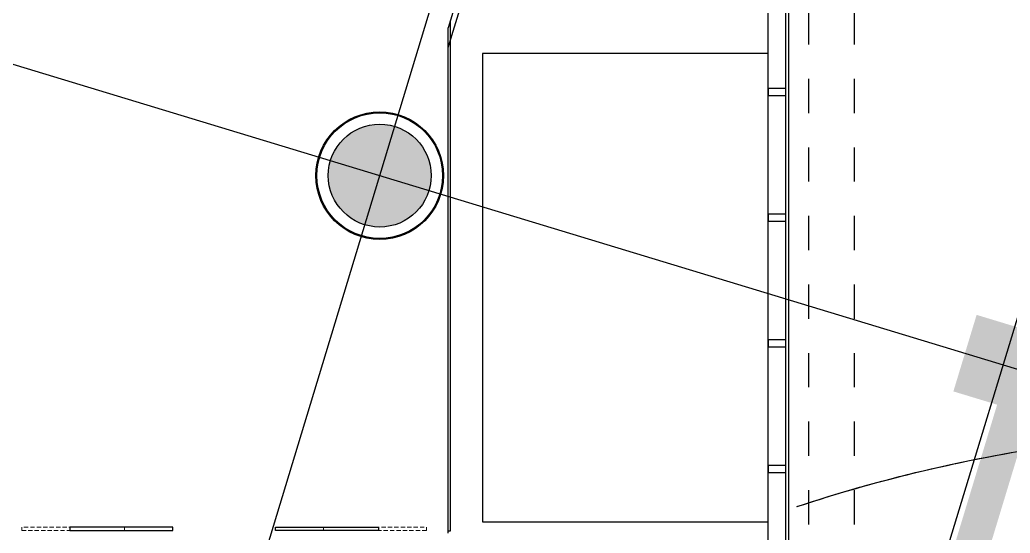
# Model space of a CAD drawing. Header units: metres. Extents: x 630750 to 860239, y 578133 to 726633.
# Drawn here: x 728801 to 737464, y 617801 to 622294 of the extents above; entities that cross this region are included whole.
import ezdxf

# ---------------------------------------------------------------- set-up
doc = ezdxf.new("R2010")
doc.units = ezdxf.units.M
doc.header["$LTSCALE"] = 300
for name, pattern in [('3$0$업무시설_xr-base$0$CONTINOUS', [0]), ('HIDDEN', [2, 1, -1]), ('HIDDEN2', [0.1875, 0.125, -0.0625]), ('업무시설_xr-base$0$CONTINOUS', [0])]:
    doc.linetypes.add(name, pattern=pattern)
for name, color, linetype in [('3$0$A-CON', 2, 'Continuous'), ('3$0$A-WALL-CONC', 2, 'Continuous'), ('3$0$KUK-F-STAIR', 4, 'Continuous'), ('A-CEN-1', 1, 'Continuous'), ('A-CON', 2, 'Continuous'), ('A-HAT-1', 9, 'Continuous'), ('A-WIN-GLASS', 4, 'Continuous'), ('KUK-F-STAIR', 4, 'Continuous'), ('KUK-WALL-FIN 1', 30, 'Continuous'), ('KUK-WALL-FIN_1', 30, 'Continuous'), ('land_kmd', 161, 'Continuous')]:
    doc.layers.add(name, color=color, linetype=linetype)
doc.layers.add('A-WALL-ABOV', color=133, linetype='HIDDEN2', lineweight=5)

# ---------------------------------------------------------------- blocks, each defined once
blk = doc.blocks.new('A$C78790056')
at = {"layer": 'A-WIN-GLASS'}
blk.add_lwpolyline([(115.4844652461761, 191.3728172595147), (58.06956524829729, 208.7949083565036), (12.77212839730305, 59.51616836020685), (70.1870283962005, 42.09407726310155)], close=True, dxfattribs=at)
blk = doc.blocks.new('3$0$con2')
at = {"layer": '3$0$A-WALL-CONC', "linetype": '3$0$업무시설_xr-base$0$CONTINOUS'}
h = blk.add_hatch(color=251, dxfattribs=at)
h.dxf.hatch_style = 1
edge = h.paths.add_edge_path(flags=17)
edge.add_arc((-134345.8576933428, -276172.1559447603), 450, 0, 360)
h.paths.add_polyline_path([(-156156.5831764939, -311179.8801300706), (-156334.967498856, -311089.4421207191), (-156922.8145596481, -312248.9402160676), (-156744.4302372805, -312339.3782254228)], flags=16)
h.paths.add_polyline_path([(-157332.2772980689, -313498.8763207732), (-157510.6616204328, -313408.4383114207), (-158053.2896765567, -314478.7442455854), (-157874.9053541816, -314569.1822549434)], flags=16)
h.paths.add_polyline_path([(-94657.59437126508, -334034.6891811512), (-94715.66800825325, -334226.072181146), (-93739.6147082786, -334522.2477297833), (-93681.54107129043, -334330.8647297885)], flags=17)
h.paths.add_polyline_path([(-111499.3047738786, -328924.210122052), (-111557.3784108649, -329115.5931220468), (-110581.3251108921, -329411.768670685), (-110523.2514739039, -329220.3856706893)], flags=17)
h.paths.add_polyline_path([(-109394.0917739331, -329563.0201289126), (-109452.1654109213, -329754.4031289074), (-108476.1121109485, -330050.5786775447), (-108418.0384739603, -329859.1956775499)], flags=17)
h.paths.add_polyline_path([(-107288.8787739801, -330201.8301357388), (-107346.9524109664, -330393.2131357336), (-106370.8991109936, -330689.3886843709), (-106312.8254740055, -330498.0056843761)], flags=17)
h.paths.add_polyline_path([(-105183.6657740383, -330840.6401426116), (-105241.7394110265, -331032.0231426064), (-104265.6861110519, -331328.1986912437), (-104207.6124740637, -331136.8156912489)], flags=17)
h.paths.add_polyline_path([(-103078.4527741003, -331479.4501494936), (-103136.5264110885, -331670.8331494894), (-102160.4731111138, -331967.0086981267), (-102102.3994741256, -331775.6256981309)], flags=16)
h.paths.add_polyline_path([(-100973.2397741566, -332118.2601563543), (-101031.3134111448, -332309.6431563491), (-100055.2601111702, -332605.8187049864), (-99997.18647418199, -332414.4357049916)], flags=16)
h.paths.add_polyline_path([(-98868.02677420927, -332757.0701632065), (-98926.10041119745, -332948.4531632013), (-97950.0471112228, -333244.6287118386), (-97891.97347423648, -333053.2457118438)], flags=16)
h.paths.add_polyline_path([(-96762.81377425631, -333395.8801700411), (-96820.88741124449, -333587.2631700359), (-95844.83411126984, -333883.4387186732), (-95786.76047428352, -333692.0557186775)], flags=16)
edge = h.paths.add_edge_path(flags=17)
edge.add_arc((-134345.8563567924, -286072.1815134216), 450, 0, 360)
h.paths.add_polyline_path([(-143845.8592335361, -275922.156550906), (-143845.8592335361, -275872.156550906), (-144545.8533352896, -275872.156550906), (-144545.8533352896, -286422.156550906), (-141345.8537281466, -286422.156550906), (-141345.8537281466, -286222.1570651344), (-143845.8533352896, -286222.156550906), (-143845.8533352896, -285772.1609466186), (-144345.8533352896, -285772.1609466186), (-144345.8533352896, -276572.156550906), (-143845.8533352896, -276572.156550906), (-143845.8533352896, -276122.156550906), (-141745.8533352896, -276122.156550906), (-141345.85372924, -276122.1569182335), (-141345.85372924, -275922.1570140215)], flags=17)
h.paths.add_polyline_path([(-104645.8567190229, -260722.1560115957), (-107545.8564684561, -260722.1547972992), (-107545.8564692999, -260922.1547972992), (-104645.8567190229, -260922.1560115957)], flags=16)
h.paths.add_polyline_path([(-105845.8567807044, -322372.1547971837), (-105845.8567807044, -325422.1547971837), (-105555.8567807044, -325422.1547971837), (-105555.8567807044, -325222.1547971837), (-105645.8567807044, -325222.1547971837), (-105645.8567807044, -322572.1547971837), (-99445.85678070439, -322572.1547971837), (-99445.85678070439, -325222.1547971837), (-104555.8567807044, -325222.1547971837), (-104555.8567807044, -325422.1547971837), (-99245.85678070439, -325422.1547971837), (-99245.85678070439, -322372.1547971837)], flags=17)
edge = h.paths.add_edge_path(flags=17)
edge.add_arc((-99495.85636712825, -295972.15608779), 450, 0, 360)
edge = h.paths.add_edge_path(flags=17)
edge.add_arc((-114495.8576933428, -312472.15608779), 450, 0, 360)
edge = h.paths.add_edge_path(flags=17)
edge.add_arc((-114495.8576933428, -319072.15608779), 450, 0, 360)
edge = h.paths.add_edge_path(flags=16)
edge.add_arc((-114545.8576933428, -327472.15608779), 400, 0, 360)
h.paths.add_polyline_path([(-99895.85636712825, -302172.1546005368), (-99095.85636712825, -302172.1546005368), (-99095.85636712825, -302972.1546005368), (-99895.85636712825, -302972.1546005368)], flags=17)
h.paths.add_polyline_path([(-92295.85769334277, -302072.15608779), (-91595.85769334277, -302072.15608779), (-91595.85769334277, -303072.15608779), (-92295.85769334277, -303072.15608779)], flags=17)
h.paths.add_polyline_path([(-92295.85769334277, -311972.15608779), (-91595.85769334277, -311972.15608779), (-91595.85769334277, -312972.15608779), (-92295.85769334277, -312972.15608779)], flags=17)
edge = h.paths.add_edge_path()
edge.add_arc((-127717.7200647521, -334910.6238654194), 400, 0, 360)
h.paths.add_polyline_path([(-166745.8579804118, -285572.1560812503), (-165945.8579804118, -285572.1560812503), (-165945.8579804118, -286372.1560812503), (-166745.8579804118, -286372.1560812503)], flags=16)
h.paths.add_polyline_path([(-151620.1005258582, -327239.6287948716), (-152385.6325258373, -327007.3342469143), (-152617.9270737938, -327772.8662468906), (-151852.3950738165, -328005.1607948489)], flags=16)
h.paths.add_polyline_path([(-164251.3785254828, -323406.7687535699), (-165016.9105254601, -323174.4742056126), (-165249.2050734184, -323940.0062055899), (-164483.6730734411, -324172.3007535472)], flags=17)
h.paths.add_polyline_path([(-165728.1357749405, -305715.7474075904), (-166493.6677749178, -305483.452859633), (-166725.9623228743, -306248.9848596103), (-165960.430322897, -306481.2794075677)], flags=16)
h.paths.add_polyline_path([(-170567.0175252951, -321490.33873292), (-171332.5495252724, -321258.0441849617), (-171564.8440732307, -322023.576184939), (-170799.3120732534, -322255.8707328964)], flags=17)
h.paths.add_polyline_path([(-166745.8563654407, -295572.1542682223), (-165945.8563654407, -295572.1542682223), (-165945.8563654407, -296372.1542682223), (-166745.8563654407, -296372.1542682223)], flags=16)
edge = h.paths.add_edge_path(flags=16)
edge.add_arc((-137840.0001433849, -314543.9354146126), 450, 0, 360)
edge = h.paths.add_edge_path(flags=16)
edge.add_arc((-128366.5416436682, -317418.580445588), 450, 0, 360)
h.paths.add_polyline_path([(-146814.5461162537, -311402.673310296), (-147580.078116231, -311170.3787623377), (-147812.3726641893, -311935.910762315), (-147046.840664212, -312168.2053102724)], flags=16)
h.paths.add_polyline_path([(-182399.0989564455, -318004.4905875133), (-183068.9394564259, -317801.232858051), (-183272.1971858873, -318471.0733580304), (-182602.3566859088, -318674.3310874937)], flags=16)
h.paths.add_polyline_path([(-183245.8579804118, -305522.1562243555), (-182545.8579804118, -305522.1562243555), (-182545.8579804118, -306222.1562243555), (-183245.8579804118, -306222.1562243555)], flags=16)
h.paths.add_polyline_path([(-183245.8579804118, -295622.1562243555), (-182545.8579804118, -295622.1562243555), (-182545.8579804118, -296322.1562243555), (-183245.8579804118, -296322.1562243555)], flags=17)
h.paths.add_polyline_path([(-183245.8579804118, -285722.1562243555), (-182545.8579804118, -285722.1562243555), (-182545.8579804118, -286422.1562243555), (-183245.8579804118, -286422.1562243555)], flags=17)
h.paths.add_polyline_path([(-183245.8579804118, -280472.1542567856), (-182545.8579804118, -280472.1542567856), (-182545.8579804118, -281172.1542567856), (-183245.8579804118, -281172.1542567856)], flags=17)
h.paths.add_polyline_path([(-167847.8235250528, -312701.2269073821), (-168613.3555250301, -312468.9323594248), (-168845.6500729884, -313234.4643594021), (-168080.1180730111, -313466.7589073594)], flags=17)
h.paths.add_polyline_path([(-173995.8579804118, -310859.8697950983), (-173195.8579804118, -310859.8697950983), (-173195.8579804118, -311659.8697950983), (-173995.8579804118, -311659.8697950983)], flags=16)
h.paths.add_polyline_path([(-173995.8579804118, -305472.1562243555), (-173195.8579804118, -305472.1562243555), (-173195.8579804118, -306272.1562243555), (-173995.8579804118, -306272.1562243555)], flags=16)
edge = h.paths.add_edge_path(flags=17)
edge.add_arc((-130500.7470595132, -324451.905920992), 450, 0, 360)
edge = h.paths.add_edge_path(flags=17)
edge.add_arc((-139974.2067627966, -321577.2621805075), 450, 0, 360)
h.paths.add_polyline_path([(-148948.7522756144, -318435.9985600862), (-149714.2842755917, -318203.7040121289), (-149946.57882355, -318969.2360121062), (-149181.0468235727, -319201.5305600635)], flags=16)
h.paths.add_polyline_path([(-173995.8579804118, -295572.1562243555), (-173195.8579804118, -295572.1562243555), (-173195.8579804118, -296372.1562243555), (-173995.8579804118, -296372.1562243555)], flags=16)
h.paths.add_polyline_path([(-173995.8579804118, -285672.1562243555), (-173195.8579804118, -285672.1562243555), (-173195.8579804118, -286472.1562243555), (-173995.8579804118, -286472.1562243555)], flags=16)
h.paths.add_polyline_path([(-164445.8533352896, -276572.1562243555), (-163645.8533352896, -276572.1562243555), (-163645.8533352896, -275772.1562243555), (-164445.8533352896, -275772.1562243555)], flags=16)
h.paths.add_polyline_path([(-173945.8579804118, -276472.1560813257), (-173345.8579804118, -276472.1560813257), (-173345.8579804118, -275872.1560813257), (-173945.8579804118, -275872.1560813257)], flags=17)
h.paths.add_polyline_path([(-144645.8530106566, -302172.1552083608), (-143845.8530106566, -302172.1552083608), (-143845.8530106566, -302972.1552083608), (-144645.8530106566, -302972.1552083608)], flags=17)
h.paths.add_polyline_path([(-144645.8530106566, -295572.1552083608), (-143845.8530106566, -295572.1552083608), (-143845.8530106566, -296372.1552083608), (-144645.8530106566, -296372.1552083608)], flags=16)
h.paths.add_polyline_path([(-99845.85636712825, -327072.1547499498), (-99045.85636712825, -327072.1547499498), (-99045.85636712825, -327872.1547499498), (-99845.85636712825, -327872.1547499498)], flags=16)
h.paths.add_polyline_path([(-154445.8530106566, -302272.1552083608), (-153845.8530106566, -302272.1552083608), (-153845.8530106566, -302872.1552083608), (-154445.8530106566, -302872.1552083608)], flags=17)
edge = h.paths.add_edge_path(flags=17)
edge.add_arc((-124445.8564897778, -286072.15608779), 350, 0, 360)
edge = h.paths.add_edge_path(flags=17)
edge.add_arc((-124445.8564897778, -295972.1547972992), 350, 0, 360)
edge = h.paths.add_edge_path(flags=17)
edge.add_arc((-134345.8550171427, -302572.1546182683), 350, 0, 360)
edge = h.paths.add_edge_path(flags=17)
edge.add_arc((-134345.8550171427, -295972.1546182692), 350, 0, 360)
h.paths.add_polyline_path([(-92345.85798041178, -253222.1524974763), (-91645.85798041178, -253222.1524974763), (-91645.85798041178, -253922.1524974763), (-92345.85798041178, -253922.1524974763)], flags=17)
h.paths.add_polyline_path([(-173995.8579804118, -253222.1524974763), (-173295.8579804118, -253222.1524974763), (-173295.8579804118, -253922.1524974763), (-173995.8579804118, -253922.1524974763)], flags=17)
h.paths.add_polyline_path([(-92345.85821095695, -333872.1562235154), (-91645.85821095695, -333872.1562235154), (-91645.85821095695, -334572.1562235154), (-92345.85821095695, -334572.1562235154)], flags=17)
h.paths.add_polyline_path([(-92395.85769334277, -327072.15608779), (-91645.85769334277, -327072.15608779), (-91645.85769334277, -327872.15608779), (-92395.85769334277, -327872.15608779)], flags=16)
h.paths.add_polyline_path([(-92295.85769334277, -318572.15608779), (-91595.85769334277, -318572.15608779), (-91595.85769334277, -319572.15608779), (-92295.85769334277, -319572.15608779)], flags=17)
edge = h.paths.add_edge_path(flags=17)
edge.add_arc((-107945.8576933428, -329272.15608779), 450, 0, 360)
edge = h.paths.add_edge_path(flags=17)
edge.add_arc((-107945.8576933428, -295972.15608779), 500, 0, 360)
h.paths.add_polyline_path([(-108345.8579804118, -318572.1560813257), (-107545.8579804118, -318572.1560813257), (-107545.8579804118, -319572.1560813257), (-108345.8579804118, -319572.1560813257)], flags=17)
h.paths.add_polyline_path([(-108345.8579804118, -311972.1562243555), (-107545.8579804118, -311972.1562243555), (-107545.8579804118, -312972.1562243555), (-108345.8579804118, -312972.1562243555)], flags=17)
h.paths.add_polyline_path([(-108345.8579804118, -302072.1562243555), (-107545.8579804118, -302072.1562243555), (-107545.8579804118, -303072.1562243555), (-108345.8579804118, -303072.1562243555)], flags=17)
h.paths.add_polyline_path([(-124845.8595736942, -253172.15608779), (-124045.8595736942, -253172.15608779), (-124045.8595736942, -253972.15608779), (-124845.8595736942, -253972.15608779)], flags=17)
h.paths.add_polyline_path([(-144645.8579804118, -253172.1560813257), (-143845.8579804118, -253172.1560813257), (-143845.8579804118, -253972.1560813257), (-144645.8579804118, -253972.1560813257)], flags=17)
h.paths.add_polyline_path([(-164445.6069526359, -253172.15608779), (-163645.6069526359, -253172.15608779), (-163645.6069526359, -253972.15608779), (-164445.6069526359, -253972.15608779)], flags=17)
h.paths.add_polyline_path([(-114945.8579804118, -253172.1562243555), (-114145.8579804118, -253172.1562243555), (-114145.8579804118, -253972.1562243555), (-114945.8579804118, -253972.1562243555)], flags=17)
h.paths.add_polyline_path([(-134645.8579804118, -253272.1562243545), (-134045.8579804118, -253272.1562243545), (-134045.8579804118, -253872.1562243545), (-134645.8579804118, -253872.1562243545)], flags=17)
h.paths.add_polyline_path([(-154445.8579804118, -253272.1562243545), (-153845.8579804118, -253272.1562243545), (-153845.8579804118, -253872.1562243545), (-154445.8579804118, -253872.1562243545)], flags=17)
h.paths.add_polyline_path([(-99745.85798041178, -253272.1560813257), (-99145.85798041178, -253272.1560813257), (-99145.85798041178, -253872.1560813257), (-99745.85798041178, -253872.1560813257)], flags=17)
h.paths.add_polyline_path([(-108345.8579804118, -253172.1562243545), (-107545.8579804118, -253172.1562243545), (-107545.8579804118, -253972.1562243545), (-108345.8579804118, -253972.1562243545)], flags=17)
h.paths.add_polyline_path([(-92295.85798041178, -295622.1562243555), (-91595.85798041178, -295622.1562243555), (-91595.85798041178, -296322.1562243555), (-92295.85798041178, -296322.1562243555)], flags=17)
h.paths.add_polyline_path([(-92295.85798041178, -285722.1562243555), (-91595.85798041178, -285722.1562243555), (-91595.85798041178, -286422.1562243555), (-92295.85798041178, -286422.1562243555)], flags=17)
h.paths.add_polyline_path([(-92295.85798041178, -275822.1562243555), (-91595.85798041178, -275822.1562243555), (-91595.85798041178, -276522.1562243555), (-92295.85798041178, -276522.1562243555)], flags=17)
h.paths.add_polyline_path([(-92295.85798041178, -269222.1562243555), (-91595.85798041178, -269222.1562243555), (-91595.85798041178, -269922.1562243555), (-92295.85798041178, -269922.1562243555)], flags=17)
h.paths.add_polyline_path([(-92295.85798041178, -260722.1560813257), (-91595.85798041178, -260722.1560813257), (-91595.85798041178, -261422.1560813257), (-92295.85798041178, -261422.1560813257)], flags=17)
h.paths.add_polyline_path([(-99845.85798041178, -331472.1562243555), (-99045.85798041178, -331472.1562243555), (-99045.85798041178, -332272.1562243555), (-99845.85798041178, -332272.1562243555)], flags=16)
h.paths.add_polyline_path([(-114945.8579804118, -285672.1562243555), (-114145.8579804118, -285672.1562243555), (-114145.8579804118, -286472.1562243555), (-114945.8579804118, -286472.1562243555)], flags=16)
h.paths.add_polyline_path([(-174045.8579804118, -269172.1562243555), (-173245.8579804118, -269172.1562243555), (-173245.8579804118, -269972.1562243555), (-174045.8579804118, -269972.1562243555)], flags=16)
h.paths.add_polyline_path([(-174045.8579804118, -260672.1560813257), (-173245.8579804118, -260672.1560813257), (-173245.8579804118, -261472.1560813257), (-174045.8579804118, -261472.1560813257)], flags=16)
edge = h.paths.add_edge_path(flags=17)
edge.add_arc((-124445.8576933428, -276172.1559447603), 450, 0, 360)
edge = h.paths.add_edge_path(flags=17)
edge.add_arc((-114545.8576933428, -295972.15608779), 450, 0, 360)
edge = h.paths.add_edge_path(flags=17)
edge.add_arc((-114545.8576933428, -302572.15608779), 450, 0, 360)
h.paths.add_polyline_path([(-114945.8579804118, -269172.1562243555), (-114145.8579804118, -269172.1562243555), (-114145.8579804118, -269972.1562243555), (-114945.8579804118, -269972.1562243555)], flags=16)
h.paths.add_polyline_path([(-100595.8579804118, -260722.1562243555), (-99795.85798041178, -260722.1562243555), (-99795.85798041178, -261522.1562243555), (-100595.8579804118, -261522.1562243555)], flags=17)
h.paths.add_polyline_path([(-114945.8579804118, -260672.1560813257), (-114145.8579804118, -260672.1560813257), (-114145.8579804118, -261472.1560813257), (-114945.8579804118, -261472.1560813257)], flags=16)
h.paths.add_polyline_path([(-108345.8563671282, -285672.1547499498), (-107545.8563671282, -285672.1547499498), (-107545.8563671282, -286472.1547499498), (-108345.8563671282, -286472.1547499498)], flags=16)
h.paths.add_polyline_path([(-99895.85636712825, -285672.1547499498), (-99095.85636712825, -285672.1547499498), (-99095.85636712825, -286472.1547499498), (-99895.85636712825, -286472.1547499498)], flags=16)
h.paths.add_polyline_path([(-99895.85636712825, -275772.1547499498), (-99095.85636712825, -275772.1547499498), (-99095.85636712825, -276572.1547499498), (-99895.85636712825, -276572.1547499498)], flags=16)
h.paths.add_polyline_path([(-108345.8563671282, -275772.1547499498), (-107545.8563671282, -275772.1547499498), (-107545.8563671282, -276572.1547499498), (-108345.8563671282, -276572.1547499498)], flags=16)
h.paths.add_polyline_path([(-114945.8563671282, -275772.1547499498), (-114145.8563671282, -275772.1547499498), (-114145.8563671282, -276572.1547499498), (-114945.8563671282, -276572.1547499498)], flags=16)
h.paths.add_polyline_path([(-124845.8563671282, -260672.1547499498), (-124045.8563671282, -260672.1547499498), (-124045.8563671282, -261472.1547499498), (-124845.8563671282, -261472.1547499498)], flags=16)
h.paths.add_polyline_path([(-134745.8563671283, -260672.1547499498), (-133945.8563671283, -260672.1547499498), (-133945.8563671283, -261472.1547499498), (-134745.8563671283, -261472.1547499498)], flags=16)
h.paths.add_polyline_path([(-144645.8563671283, -260672.1547499498), (-143845.8563671283, -260672.1547499498), (-143845.8563671283, -261472.1547499498), (-144645.8563671283, -261472.1547499498)], flags=16)
h.paths.add_polyline_path([(-154545.8563671283, -260672.1547499498), (-153745.8563671283, -260672.1547499498), (-153745.8563671283, -261472.1547499498), (-154545.8563671283, -261472.1547499498)], flags=16)
h.paths.add_polyline_path([(-154545.8563671283, -269172.1547499498), (-153745.8563671283, -269172.1547499498), (-153745.8563671283, -269972.1547499498), (-154545.8563671283, -269972.1547499498)], flags=16)
h.paths.add_polyline_path([(-144645.8563671283, -269172.1547499498), (-143845.8563671283, -269172.1547499498), (-143845.8563671283, -269972.1547499498), (-144645.8563671283, -269972.1547499498)], flags=16)
h.paths.add_polyline_path([(-134745.8563671283, -269172.1547499498), (-133945.8563671283, -269172.1547499498), (-133945.8563671283, -269972.1547499498), (-134745.8563671283, -269972.1547499498)], flags=16)
h.paths.add_polyline_path([(-124845.8563671282, -269172.1547499498), (-124045.8563671282, -269172.1547499498), (-124045.8563671282, -269972.1547499498), (-124845.8563671282, -269972.1547499498)], flags=16)
h.paths.add_polyline_path([(-99895.85636712825, -269172.1547499498), (-99095.85636712825, -269172.1547499498), (-99095.85636712825, -269972.1547499498), (-99895.85636712825, -269972.1547499498)], flags=16)
edge = h.paths.add_edge_path(flags=17)
edge.add_arc((-142631.0758242554, -330333.0349878318), 450, 0, 360)
h.paths.add_polyline_path([(-92245.85648977784, -248122.1547972992), (-91645.85648977784, -248122.1547972992), (-91645.85648977784, -248722.1547972992), (-92245.85648977784, -248722.1547972992)], flags=16)
h.paths.add_polyline_path([(-154545.8530106566, -275772.1552083608), (-153745.8530106566, -275772.1552083608), (-153745.8530106566, -276572.1552083608), (-154545.8530106566, -276572.1552083608)], flags=16)
h.paths.add_polyline_path([(-181495.8564897779, -275872.1547972992), (-180895.8564897779, -275872.1547972992), (-180895.8564897779, -276472.1547972992), (-181495.8564897779, -276472.1547972992)], flags=17)
h.paths.add_polyline_path([(-181495.8564897779, -269272.1547972992), (-180895.8564897779, -269272.1547972992), (-180895.8564897779, -269872.1547972992), (-181495.8564897779, -269872.1547972992)], flags=17)
h.paths.add_polyline_path([(-181495.8564897779, -260772.1547972992), (-180895.8564897779, -260772.1547972992), (-180895.8564897779, -261372.1547972992), (-181495.8564897779, -261372.1547972992)], flags=17)
h.paths.add_polyline_path([(-99745.85648977784, -248122.1547972992), (-99145.85648977784, -248122.1547972992), (-99145.85648977784, -248722.1547972992), (-99745.85648977784, -248722.1547972992)], flags=16)
h.paths.add_polyline_path([(-108245.8564897778, -248122.1547972992), (-107645.8564897778, -248122.1547972992), (-107645.8564897778, -248722.1547972992), (-108245.8564897778, -248722.1547972992)], flags=16)
h.paths.add_polyline_path([(-114845.8564897778, -248122.1547972992), (-114245.8564897778, -248122.1547972992), (-114245.8564897778, -248722.1547972992), (-114845.8564897778, -248722.1547972992)], flags=16)
h.paths.add_polyline_path([(-124745.8564897778, -248122.1547972992), (-124145.8564897778, -248122.1547972992), (-124145.8564897778, -248722.1547972992), (-124745.8564897778, -248722.1547972992)], flags=16)
h.paths.add_polyline_path([(-134645.8564897779, -248122.1547972992), (-134045.8564897779, -248122.1547972992), (-134045.8564897779, -248722.1547972992), (-134645.8564897779, -248722.1547972992)], flags=16)
h.paths.add_polyline_path([(-144545.8564897779, -248122.1547972992), (-143945.8564897779, -248122.1547972992), (-143945.8564897779, -248722.1547972992), (-144545.8564897779, -248722.1547972992)], flags=16)
h.paths.add_polyline_path([(-154445.8564897779, -248122.1547972992), (-153845.8564897779, -248122.1547972992), (-153845.8564897779, -248722.1547972992), (-154445.8564897779, -248722.1547972992)], flags=16)
h.paths.add_polyline_path([(-164345.8564897779, -248122.1547972992), (-163745.8564897779, -248122.1547972992), (-163745.8564897779, -248722.1547972992), (-164345.8564897779, -248722.1547972992)], flags=16)
h.paths.add_polyline_path([(-173945.8564897779, -248122.1547972992), (-173345.8564897779, -248122.1547972992), (-173345.8564897779, -248722.1547972992), (-173945.8564897779, -248722.1547972992)], flags=16)
h.paths.add_polyline_path([(-181495.8564897779, -248122.1547972992), (-180895.8564897779, -248122.1547972992), (-180895.8564897779, -248722.1547972992), (-181495.8564897779, -248722.1547972992)], flags=17)
h.paths.add_polyline_path([(-156129.8194576188, -308837.2831994401), (-156275.2053936239, -309124.0494812405), (-155530.0692156258, -309501.8216516984), (-155767.468990166, -309970.0804979041), (-155589.0791846219, -310060.5076919611), (-155031.8704168297, -308961.4420538213), (-158742.6501794647, -307835.4356849728), (-158800.7238164528, -308026.8186849676), (-158705.0323164559, -308055.8555034617), (-159053.4741383924, -309204.1535034276), (-159149.1656383894, -309175.1166849335), (-159207.2392753794, -309366.4996849274), (-159111.5477753825, -309395.5365034224), (-160940.8673405483, -315424.101003243), (-163476.6920904725, -314654.6253131334), (-161647.3725253067, -308626.0608133128), (-160164.1542753506, -309076.13149998), (-160106.0806383624, -308884.7484999861), (-161589.2988883167, -308434.677813318), (-161240.8570663802, -307286.379813352), (-159757.6388164259, -307736.4505000202), (-159699.5651794358, -307545.0675000263), (-161374.1664293858, -307036.923176369), (-163726.1487274564, -314787.9346761381), (-158751.1624783746, -316297.5543678825), (-158462.7552948858, -315728.6924854185), (-158641.1341340601, -315638.2436607595), (-158853.666059308, -316057.445498492), (-160749.4843405544, -315482.1746402321), (-158513.649316462, -308113.9291404517)], flags=16)
h.paths.add_polyline_path([(-164195.8564932126, -268622.1547972992), (-164395.8564932126, -268622.1547972992), (-164395.8564932126, -260722.1547972992), (-161345.8564932126, -260722.1547972992), (-161345.8564932126, -269922.1547972992), (-164395.8564932126, -269922.1547972992), (-164395.8564932126, -269622.1547972992), (-164195.8564932126, -269622.1547972992), (-164195.8564932126, -269722.1547972992), (-161545.8564932126, -269722.1547972992), (-161545.8564932126, -267322.1547972992), (-163095.8564932126, -267322.1547972992), (-163095.8564932126, -267122.1547972992), (-161545.8564932126, -267122.1547972992), (-161545.8564932126, -260922.1547972992), (-164195.8564932126, -260922.1547972992), (-164195.8564932126, -267122.1547972992), (-164095.8564932126, -267122.1547972992), (-164095.8564932126, -267322.1547972992), (-164195.8564932126, -267322.1547972992)], flags=16)
h.paths.add_polyline_path([(-133745.8550171445, -297419.0153058193), (-133445.8550171445, -297419.0153058193), (-133445.8576933465, -294772.1575573118), (-133745.8576933465, -294772.1575573118)], flags=16)
h.paths.add_polyline_path([(-174045.8564897779, -269972.1547972992), (-174045.8564897779, -269172.1547972992), (-173245.8564897779, -269172.1547972992), (-173245.8564897779, -269972.1547972992)], flags=16)
edge = h.paths.add_edge_path()
edge.add_line((-92095.8619967143, -249472.1541314212), (-92095.8672311048, -249672.1541314222))
edge.add_line((-92095.8619967143, -249472.1541314212), (-92095.8619914784, -249672.1541314222))
edge.add_line((-92095.8619967143, -249472.1540840719), (-92095.85695746196, -249672.1540840784))
edge.add_line((-107745.8564897778, -269122.1544163836), (-107945.8564897778, -269122.1544163836))
edge.add_line((-107945.8564897778, -266622.1563265485), (-107745.8564897778, -266622.1563265485))
edge.add_line((-107945.8564897778, -265972.1563265504), (-107945.8573626208, -266622.1563265485))
edge.add_line((-107945.8564897778, -269122.1544163836), (-107945.8564897778, -269672.1563265504))
edge.add_line((-107745.8564897778, -269472.1563265504), (-107745.8564897778, -269122.1544163836))
edge.add_line((-107745.8573626208, -266622.1563265485), (-107745.8564897778, -265972.1563265504))
edge.add_arc((-131699.447305389, -252472.1540224183), 9200, 49.50486788076574, 89.99999978655659)
edge.add_line((-91895.85648977784, -331197.1560675841), (-91595.85798041178, -331197.1560877919))
edge.add_line((-91595.85771127259, -321272.15608779), (-91895.85648977784, -321272.15608779))
edge.add_line((-102295.8564785889, -264497.1547972992), (-102095.8564785871, -264497.1547972992))
edge.add_line((-102295.8564785889, -263497.1547972992), (-102095.8564785871, -263497.1547972992))
edge.add_line((-102095.8564785871, -264497.1547972992), (-102095.8564785871, -264872.1547972992))
edge.add_line((-102095.8564785889, -262922.1547972992), (-102095.8564785871, -263497.1547972992))
edge.add_line((-102295.8564785889, -264497.1547972992), (-102295.8564785889, -264672.1547972992))
edge.add_line((-102295.8564785889, -263122.1547972992), (-102295.8564785889, -263497.1547972992))
edge.add_line((-102095.8564785871, -264872.1547972992), (-103745.8564937714, -264872.1547972992))
edge.add_line((-102295.8564785889, -264672.1547972992), (-103745.8564935776, -264672.1547972992))
edge.add_line((-112628.4644521776, -328581.5755924158), (-113861.4296740725, -328207.4421807922))
edge.add_line((-112686.5380891657, -328772.9585924105), (-112628.4644521776, -328581.5755924158))
edge.add_line((-113989.8482669446, -328377.479567896), (-112686.5380891657, -328772.9585924105))
edge.add_line((-91895.85648977784, -334572.1562235154), (-91895.85648977784, -334872.7192606054))
edge.add_line((-91895.85648977784, -334872.7192606054), (-92552.38004269292, -334673.5024519715))
edge.add_line((-91595.85771127259, -321272.15608779), (-91595.85648977784, -257872.0194310186))
edge.add_line((-91645.85769334277, -327872.15608779), (-91595.85783843165, -327872.15608779))
edge.add_line((-91595.85783843165, -327872.15608779), (-91595.85781723847, -326772.15608779))
edge.add_line((-92552.38004269292, -334673.5024519715), (-92610.4536796811, -334864.8854519663))
edge.add_line((-92610.4536796811, -334864.8854519663), (-91595.8579790893, -335172.7563830683))
edge.add_line((-91595.8579790893, -335172.7563830683), (-91595.8579024936, -331197.1560877919))
edge.add_line((-113989.8482682056, -328504.2811765609), (-113989.8482682056, -328377.4795670327))
edge.add_line((-114139.8482682056, -328504.2811765609), (-114139.8482682056, -328154.579942414))
edge.add_line((-114212.7464810836, -327693.5972692635), (-113861.4296753335, -328207.4421799298))
edge.add_line((-114363.1416610184, -327827.9853371897), (-114139.8482682056, -328154.579942414))
edge.add_line((-114139.8482682056, -328504.2811765609), (-113989.8482682056, -328504.2811765609))
edge.add_line((-91595.85781723847, -326772.15608779), (-91895.8564897797, -326772.15608779))
edge.add_line((-180895.8537338062, -299322.1548830246), (-182995.8564897779, -299322.1548830246))
edge.add_line((-180895.8537338062, -299022.1548830246), (-180895.8537338062, -299322.1548830246))
edge.add_line((-182995.8564897779, -299022.1548830246), (-180895.8537338062, -299022.1548830246))
edge.add_line((-180895.855683409, -304122.1548830246), (-180895.855683409, -304422.1548830246))
edge.add_line((-180895.8556742485, -287122.1548830246), (-182995.8579804081, -287122.1548830246))
edge.add_line((-180895.8556742485, -287422.1548830246), (-180895.8556742485, -287122.1548830246))
edge.add_line((-182995.8579804118, -287422.1548830246), (-180895.8556742485, -287422.1548830246))
edge.add_line((-180895.855683409, -293072.1548830246), (-182995.857307222, -293072.1548830246))
edge.add_line((-180895.855683409, -292772.1548830246), (-180895.855683409, -293072.1548830246))
edge.add_line((-182995.8579804099, -292772.1548830246), (-180895.855683409, -292772.1548830246))
edge.add_line((-180895.855683409, -304422.1548830246), (-182995.8564897779, -304422.1548830246))
edge.add_line((-182995.8564897779, -304122.1548830246), (-180895.855683409, -304122.1548830246))
edge.add_line((-91595.85798041178, -331197.1560877919), (-91595.85798041178, -335172.7563824042))
edge.add_line((-91595.85798041178, -257872.147879585), (-91595.85798041178, -321272.15608779))
edge.add_line((-92095.8619967143, -249472.1541314212), (-92095.85380572108, -249672.1540840784))
edge.add_line((-89395.60653058467, -249672.1540840784), (-92095.85380572108, -249672.1540840784))
edge.add_line((-89395.61471503256, -249472.1541314222), (-92095.8619967143, -249472.1541314212))
edge.add_line((-125725.1196429211, -245475.6760746775), (-122586.818207145, -248122.1547972992))
edge.add_line((-128045.8576934042, -242472.1547081921), (-121345.8592236604, -248122.1547972992))
edge.add_line((-144945.8576933428, -243272.1546463327), (-131695.9298614117, -243272.1546948313))
edge.add_line((-145745.8576933428, -242472.1546434046), (-128045.8576934042, -242472.1547081921))
edge.add_line((-144945.8576933428, -248122.1547972992), (-144945.8576933428, -243272.1546463327))
edge.add_line((-145745.8576933428, -248122.1547972992), (-145745.8576933428, -242472.1546434046))
edge.add_line((-183095.9211890253, -306222.15608779), (-183095.9397874682, -313624.2504472075))
edge.add_line((-183295.8566912136, -313624.2499536754), (-183095.856694192, -313624.2498960079))
edge.add_line((-89395.60651488444, -248522.1522053819), (-91645.85375478891, -248522.1522053819))
edge.add_line((-92095.85648977784, -257472.1464456137), (-89395.60651488444, -257472.1464456137))
edge.add_line((-91595.85648977784, -257872.1464456137), (-88995.60651488444, -257872.1464456137))
edge.add_line((-89395.60651488444, -249672.1540700424), (-89395.60651488444, -257472.1464456137))
edge.add_line((-89395.60651488444, -248522.1522053819), (-89395.61469933418, -249472.1541173853))
edge.add_line((-88995.60651488444, -248122.1522053819), (-88995.60651488444, -257872.1464456137))
edge.add_line((-88995.60651488444, -248122.1522053819), (-91645.85649676649, -248122.1522053819))
edge.add_line((-102295.8564785889, -263122.1547972992), (-103745.8564920875, -263122.1547972992))
edge.add_line((-102095.8564785889, -262922.1547972992), (-103745.8564918957, -262922.1547972992))
edge.add_line((-99295.85648977784, -275772.1547972992), (-99295.85648977784, -269972.1547972992))
edge.add_line((-99095.85648977784, -275772.1547972992), (-99095.85648977784, -269972.1547972992))
edge.add_line((-99295.85648977784, -285672.1547972992), (-99295.85648977784, -276572.1547972992))
edge.add_line((-99095.85648977784, -285672.1547972992), (-99095.85648977784, -276572.1547972992))
edge.add_line((-99295.8564897797, -290172.1547638172), (-99095.85648977784, -290172.1547638172))
edge.add_line((-183245.8564897779, -306222.1547972992), (-183295.9211891241, -306222.1546905724))
edge.add_line((-111745.8564906216, -265972.1547972992), (-107945.8564897778, -265972.1547972992))
edge.add_line((-111745.8564739435, -262022.1547972992), (-111745.8564906216, -265972.1547972992))
edge.add_line((-111545.8564739435, -262022.1547972992), (-111745.8564739435, -262022.1547972992))
edge.add_line((-111545.8564777433, -262922.1547972992), (-111545.8564739435, -262022.1547972992))
edge.add_line((-111445.8564777433, -262922.1547972992), (-111545.8564777433, -262922.1547972992))
edge.add_line((-111445.8564785889, -263122.1547972992), (-111445.8564777433, -262922.1547972992))
edge.add_line((-111545.8564785889, -263122.1547972992), (-111445.8564785889, -263122.1547972992))
edge.add_line((-111545.8564897778, -265772.1547972992), (-111545.8564785889, -263122.1547972992))
edge.add_line((-103945.8564897778, -265772.1547972992), (-111545.8564897778, -265772.1547972992))
edge.add_line((-103945.8564785889, -263122.1547972992), (-103945.8564897778, -265772.1547972992))
edge.add_line((-110445.8564785889, -263122.1547972992), (-103945.8564785889, -263122.1547972992))
edge.add_line((-110445.8564777433, -262922.1547972992), (-110445.8564785889, -263122.1547972992))
edge.add_line((-109295.8564777433, -262922.1547972992), (-110445.8564777433, -262922.1547972992))
edge.add_line((-109295.8564692999, -260922.1547972992), (-109295.8564777433, -262922.1547972992))
edge.add_line((-111545.8564692999, -260922.1547972992), (-109295.8564692999, -260922.1547972992))
edge.add_line((-111545.8564697209, -261022.1547972992), (-111545.8564692999, -260922.1547972992))
edge.add_line((-111745.8564697209, -261022.1547972992), (-111545.8564697209, -261022.1547972992))
edge.add_line((-111745.8564684543, -260722.1547972992), (-111745.8564697209, -261022.1547972992))
edge.add_line((-108245.8564684561, -260722.1547972992), (-111745.8564684543, -260722.1547972992))
edge.add_line((-108245.8564692999, -260922.1547972992), (-108245.8564684561, -260722.1547972992))
edge.add_line((-109095.8564692999, -260922.1547972992), (-108245.8564692999, -260922.1547972992))
edge.add_line((-109095.8564777433, -262922.1547972992), (-109095.8564692999, -260922.1547972992))
edge.add_line((-103945.8564777452, -262922.1547972992), (-109095.8564777433, -262922.1547972992))
edge.add_line((-103945.8564897778, -260722.1560115957), (-103945.8564777452, -262922.1547972992))
edge.add_line((-103745.8564897778, -260722.1560115957), (-103945.8564897778, -260722.1560115957))
edge.add_line((-103745.8564918957, -262922.1547972992), (-103745.8564897778, -260722.1560115957))
edge.add_line((-103745.8564935776, -264672.1547972992), (-103745.8564920875, -263122.1547972992))
edge.add_line((-103745.8564954552, -266622.1563265485), (-103745.8564937714, -264872.1547972992))
edge.add_line((-103945.8564891632, -266622.1563265485), (-103745.8564954552, -266622.1563265485))
edge.add_line((-103945.8564897778, -265972.1547972992), (-103945.8564891632, -266622.1563265485))
edge.add_line((-107745.8564897778, -265972.1547972992), (-103945.8564897778, -265972.1547972992))
edge.add_line((-103745.8565040736, -269157.7598848253), (-103945.8566183432, -269162.154797301))
edge.add_line((-103745.8565062455, -269672.1547972992), (-103745.8565040736, -269157.7598848253))
edge.add_line((-107945.8564897778, -269672.1547972992), (-103745.8565062455, -269672.1547972992))
edge.add_line((-103945.8564897778, -269472.1547972992), (-107745.8564897797, -269472.1547972992))
edge.add_line((-103945.8564897778, -269162.154797301), (-103945.8564897778, -269472.1547972992))
edge.add_line((-173945.8564897779, -248622.1547972992), (-180895.8564897779, -248622.1547972992))
edge.add_line((-164345.8564897779, -248622.1547972992), (-173345.8564897779, -248622.1547972992))
edge.add_line((-154445.8564897779, -248622.1547972992), (-163745.8564897779, -248622.1547972992))
edge.add_line((-154445.8564897779, -248122.1547972992), (-181495.8564897779, -248122.1547972992))
edge.add_line((-144545.8564897779, -248622.1547972992), (-153845.8564897779, -248622.1547972992))
edge.add_line((-114845.8564897778, -248622.1547972992), (-124145.8564897778, -248622.1547972992))
edge.add_line((-108245.8564897778, -248622.1547972992), (-114245.8564897778, -248622.1547972992))
edge.add_line((-99745.85648977784, -248622.1547972992), (-107645.8564897778, -248622.1547972992))
edge.add_line((-92245.85648977784, -248622.1547972992), (-99145.85648977784, -248622.1547972992))
edge.add_line((-145745.8576933428, -248122.1547972992), (-153845.8564897779, -248122.1547972992))
edge.add_line((-144545.8564897779, -248122.1547972992), (-144945.8576933428, -248122.1547972992))
edge.add_line((-122586.818207145, -248122.1547972992), (-124145.8564897778, -248122.1547972992))
edge.add_line((-91645.85648977784, -248122.1547972992), (-121345.8592236604, -248122.1547972992))
edge.add_line((-180995.8579630054, -280772.1542567856), (-182545.8579804118, -280772.1542567856))
edge.add_line((-181495.8579630054, -280472.1542567856), (-183295.8579630054, -280472.1542567856))
edge.add_line((-180995.8573818247, -276472.1547972992), (-180995.8579630054, -280772.1542567856))
edge.add_line((-180995.8564897779, -269872.1547972992), (-180995.8573007289, -275872.1547972992))
edge.add_line((-180995.8564897779, -261372.1547972992), (-180995.8564897779, -269272.1547972992))
edge.add_line((-180995.8564897779, -248722.1547972992), (-180995.8564897779, -260772.1547972992))
edge.add_line((-181495.8564897779, -248122.1547972992), (-181495.8579630054, -280472.1542567856))
edge.add_line((-91895.85648977784, -331197.1560675841), (-91895.85648977784, -333872.15608779))
edge.add_line((-91895.85648977784, -326772.15608779), (-91895.85648977784, -327072.1547233997))
edge.add_line((-91895.85648977784, -319572.1547972992), (-91895.85648977784, -321272.15608779))
edge.add_line((-91895.85648977784, -312972.1547972992), (-91895.85648977784, -318572.1547972992))
edge.add_line((-91895.85648977784, -303072.1547972992), (-91895.85648977784, -311972.1547972992))
edge.add_line((-92095.85648977784, -296322.1560813257), (-92095.85648977784, -302072.1547972992))
edge.add_line((-92095.85648977784, -286422.1560813257), (-92095.85648977784, -295622.1560813257))
edge.add_line((-92095.85648977784, -276522.1560813257), (-92095.85648977784, -285722.1562243555))
edge.add_line((-92095.85648977784, -269922.1560813257), (-92095.85648977784, -275822.1560813257))
edge.add_line((-92095.85648977784, -261422.1560813257), (-92095.85648977784, -269222.1560813257))
edge.add_line((-92095.85648977784, -257472.1464456137), (-92095.85648977784, -260722.1560813257))
edge.add_line((-99095.85648977784, -286472.1547972992), (-99095.85648977784, -290172.1547638172))
edge.add_line((-99295.85648977784, -286472.1547972992), (-99295.8564897797, -290172.1547638172))
edge.add_line((-182995.8564897779, -304422.1548830246), (-182995.8564897779, -305522.1547972992))
edge.add_line((-182995.8564897779, -299322.1548830246), (-182995.8564897779, -304122.1548830246))
edge.add_line((-182995.8564897779, -296322.1547972992), (-182995.8564897779, -299022.1548830246))
edge.add_line((-182995.857307222, -293072.1548830246), (-182995.8564897779, -295622.1547972992))
edge.add_line((-182995.8579804118, -287422.1548830246), (-182995.8579804099, -292772.1548830246))
edge.add_line((-182995.8564897779, -286422.1547972992), (-182995.8579804081, -287122.1548830246))
edge.add_line((-182995.8564897779, -281172.1542567856), (-182995.8564897779, -285722.1547972992))
edge.add_line((-183295.8579630054, -280472.1542567856), (-183295.8566912136, -313624.2499536754))
h = blk.add_hatch(color=251, dxfattribs=at)
h.dxf.hatch_style = 1
h.paths.add_polyline_path([(-164395.8564932126, -269622.1547972992), (-164195.8564932126, -269622.1547972992), (-164195.8564932126, -269722.1547972992), (-161545.8564932126, -269722.1547972992), (-161545.8564932126, -267322.1547972992), (-163095.8564932126, -267322.1547972992), (-163095.8564932126, -267122.1547972992), (-161545.8564932126, -267122.1547972992), (-161545.8564932126, -260922.1547972992), (-164195.8564932126, -260922.1547972992), (-164195.8564932126, -267122.1547972992), (-164095.8564932126, -267122.1547972992), (-164095.8564932126, -267322.1547972992), (-164195.8564932126, -267322.1547972992), (-164195.8564932126, -268622.1547972992), (-164395.8564932126, -268622.1547972992), (-164395.8564932126, -260722.1547972992), (-161345.8564932126, -260722.1547972992), (-161345.8564932126, -269922.1547972992), (-164395.8564932126, -269922.1547972992)], flags=17)
h.paths.add_polyline_path([(-181495.8564932126, -248122.1549338637), (-181495.8564932126, -280472.15297276), (-183295.8564932126, -280472.1530549139), (-183295.8564932126, -307972.1548517098), (-188295.8564932126, -307972.1548517098), (-188295.8564932126, -316998.9336379491), (-141558.5430046081, -331180.9969880054), (-126220.2351419463, -331180.9969880054), (-124410.0668371504, -325215.5459050997), (-116348.1068630836, -327661.8835779162), (-116260.9950346875, -327374.808941359), (-124610.0308816637, -324841.3609496373), (-124896.8569251898, -325786.6027414839), (-125279.6243212803, -325670.4555970331), (-125482.8820507434, -326340.2960970127), (-125100.1148083537, -326456.4437479883), (-126174.4769389558, -329997.0287413591), (-126557.2429621353, -329880.8814603438), (-126760.5006915986, -330550.7219603233), (-126377.7346684194, -330666.8692413404), (-126442.7100164372, -330880.9969880054), (-141514.0288302641, -330880.9969880054), (-142306.3442443802, -330640.5752277561), (-142146.6419118543, -330114.2725353558), (-142912.1739118326, -329881.9779873988), (-143071.8762443586, -330408.280679798), (-151779.800530596, -327765.93086845), (-151620.0981980696, -327239.6281760493), (-152385.6324115492, -327007.3329564225), (-152545.3335248645, -327533.6360187823), (-164411.0795245118, -323933.0705254389), (-164251.3771919855, -323406.7678330388), (-165016.9104111738, -323174.4729151217), (-165176.6126815511, -323700.7754027062), (-170726.717467882, -322016.6406016838), (-170567.0174110088, -321490.3374424282), (-171332.5494109861, -321258.0428944709), (-171492.2098363347, -321784.2074808058), (-182529.7213368475, -318434.9631060906), (-182399.0976229488, -318004.4896669812), (-183068.9393421399, -317801.2315675601), (-183112.4944312993, -317944.7683608534), (-187695.8578661255, -316553.9840255346), (-187695.8564932126, -308572.1548517098), (-182895.8564932126, -308572.1548517098), (-182895.8564932126, -306522.1591930113), (-180895.8527397107, -306522.1591930113), (-180895.8527397107, -306122.1591930113), (-182545.8546970378, -306122.1591930113), (-182545.8578661255, -305522.1549338637), (-182895.8564932126, -305522.1549338637), (-182895.8564932126, -299422.1533537734), (-180895.8507803458, -299422.1533537734), (-180895.8507803458, -299022.1533537734), (-182895.8578661255, -299022.1533537734), (-182895.8564932126, -296322.1547972992), (-182545.8578661255, -296322.1549338637), (-182545.8578661255, -295622.1549338637), (-182895.8578661254, -295622.1549338637), (-182895.8564932126, -293122.1573821002), (-180895.8575362119, -293122.1490758372), (-180895.8575362119, -292722.1555711891), (-182895.8564932126, -292722.1555711891), (-182895.8564932126, -287472.1573821002), (-180895.852720788, -287472.1573821002), (-180895.8575362119, -287072.1555711891), (-182895.8564932126, -287072.1573821002), (-182895.8564932126, -286422.1549338637), (-182545.8578661255, -286422.1549338637), (-182545.8578661255, -285722.1549338637), (-182895.8578661255, -285722.1549338637), (-182895.8564932126, -281172.1547972992), (-182595.8578661255, -281171.8432695069), (-182595.8578661255, -280872.15297276), (-180995.8564932126, -280872.15297276), (-180995.8564932126, -276472.1549338637), (-180895.8556547222, -276472.1549338637), (-180895.8578661255, -275872.1549338637), (-180995.8564932125, -275872.1549338637), (-180995.8564932126, -269872.1547972992), (-180895.8559727538, -269872.1549338637), (-180895.8578661255, -269272.1549338637), (-180995.8564932126, -269272.1547972992), (-180995.8564932126, -261372.1549338637), (-180895.8563823399, -261372.1549338637), (-180895.8563823399, -260772.1549338637), (-180995.8564932126, -260772.1549338637), (-180995.8564932126, -248722.1549338637), (-180895.8569919004, -248722.154929045), (-180895.8564932126, -248622.1547972992), (-173945.8564932126, -248622.1547972992), (-173945.8564932126, -248722.1549338637), (-173345.8578661255, -248722.1549508086), (-173345.8564932126, -248622.1547972992), (-164345.8567802816, -248622.1547972992), (-164345.8567802816, -248722.1549338637), (-163745.8578661255, -248722.1549424664), (-163745.8567802816, -248622.1547972992), (-154445.8578661255, -248622.1547972992), (-154445.8578661255, -248722.154934385), (-153845.8578661255, -248722.154934385), (-153845.8564932126, -248622.1547972992), (-144545.8578661255, -248622.1547972992), (-144545.8578661255, -248722.1549338637), (-143945.8578661255, -248722.1549338637), (-143945.8564932126, -248622.1547972992), (-134645.8564932126, -248622.1547972992), (-134645.8578661255, -248722.1549171793), (-134045.8578661255, -248722.1549166579), (-134045.8564932126, -248622.1547972992), (-124745.8578661255, -248622.1547972992), (-124745.8578660386, -248722.1549085765), (-124145.8578661255, -248722.1549338637), (-124145.8564932126, -248622.1547972992), (-114845.8564932126, -248622.1547972992), (-114845.8564931257, -248722.1548999737), (-114245.8578661255, -248722.1549338637), (-114245.8564932126, -248622.1547972992), (-108245.8564932126, -248622.1547972992), (-108245.8578661255, -248722.1548942385), (-107645.8578661255, -248722.1549338637), (-107645.8564932126, -248622.1547972992), (-99745.8547808326, -248622.1547972992), (-99745.85786612547, -248722.1548868522), (-99145.85786612547, -248722.1548863308), (-99145.85678028158, -248622.1547972992), (-92245.85657700739, -248622.1547972992), (-92245.85657692049, -248722.1548803349), (-91645.85794992029, -248722.1466690063), (-91645.85794992029, -248522.152212297), (-89395.85649321257, -248522.152212297), (-89395.85331231571, -249472.1528409304), (-92095.85331046628, -249472.0821766587), (-92095.85282687313, -249672.1497960811), (-89395.85145396023, -249672.1527935866), (-89395.85649321257, -257472.1463503338), (-92095.85649321217, -257472.1473945225), (-92095.85649321257, -260722.1549338637), (-92295.85786612547, -260722.1549338637), (-92295.85786612547, -261422.1549338637), (-92095.85649321257, -261422.1549338637), (-92095.85649321257, -269222.1549338637), (-92295.85761001921, -269222.1549371366), (-92295.85786612547, -269922.1549338637), (-92095.85649321257, -269922.1547972992), (-92095.85649321257, -275822.1549338637), (-92295.85786612547, -275822.1549338637), (-92295.85786612547, -276522.1549338637), (-92095.85649321257, -276522.1547972992), (-92095.85649321257, -285722.1549338637), (-92295.85786612547, -285722.1549338637), (-92295.85798398248, -286422.1549338637), (-92095.85649321257, -286422.1549338637), (-92095.85649321257, -295622.1547972992), (-92295.85802255041, -295622.1547964608), (-92295.85806448042, -296322.154932394), (-92095.85649321257, -296322.1549338637), (-92095.85649321257, -302072.1547972992), (-92295.85757905646, -302072.1547972992), (-92295.85757905646, -303072.1547972992), (-91895.85649321257, -303072.1547972992), (-91895.85649321257, -311972.152212297), (-92295.85757905646, -311972.1547972992), (-92295.85757905646, -312972.1547972992), (-91895.85649321257, -312972.1547972992), (-91895.85649321257, -318572.1547972992), (-92295.85757905646, -318572.1547972992), (-92295.85757905646, -319572.1547972992), (-91895.85649321257, -319572.1547972992), (-91895.85649321257, -327072.1577088275), (-92395.85757905646, -327072.1577088275), (-92395.85757905646, -327872.1547972992), (-91995.85672375961, -327872.1547972992), (-91995.85809667065, -333872.1549330236), (-92345.85809667065, -333872.1549330236), (-92345.85809667065, -334572.1549330236), (-91795.85649321257, -334572.1549330236), (-91795.85649321257, -334903.0615792418), (-92413.03869380645, -334715.7825885549), (-92471.11233079649, -334907.1655885488), (-91595.85649321257, -335172.754955348), (-91595.85649321257, -257872.1463503338), (-88995.85649321257, -257872.148935336), (-88995.60786454409, -248122.1549407787)])
at = {"layer": '3$0$A-CON'}
blk.add_circle((-130500.7470595132, -324451.905920992), 450, dxfattribs=at)

msp = doc.modelspace()

# ---------------------------------------------------------------- linework, layer by layer
at = {"layer": '3$0$KUK-F-STAIR'}
msp.add_line((732549.5042824834, 617801.3884183792), (732549.5042824834, 622222.8184939695), dxfattribs=at)
at = {"layer": '3$0$KUK-F-STAIR', "ltscale": 3}
msp.add_line((732549.5042912306, 617801.3884149105), (732549.5042912306, 622222.8185223888), dxfattribs=at)
at = {"layer": '3$0$KUK-F-STAIR', "color": 4}
msp.add_lwpolyline([(734124.5411659181, 627409.8656668236), (732549.5042824845, 622222.8184939695)], dxfattribs=at)
at = {"layer": '3$0$KUK-F-STAIR', "ltscale": 3}
msp.add_lwpolyline([(732549.5069114219, 617821.3884183046), (732569.504282485, 617821.3884183046), (732569.5042911121, 622288.6842456224)], dxfattribs=at)
at = {"layer": '3$0$KUK-F-STAIR'}
msp.add_lwpolyline([(732549.5069114219, 617821.3884183046), (732569.5042824845, 617821.3884183046), (732569.5042824845, 622288.6842172096)], dxfattribs=at)
at = {"layer": 'A-CEN-1', "linetype": 'Continuous'}
for p, q in [((686992.6240786868, 634572.2775987801), (739605.4219196653, 618607.3459036374)), ((726191.4968179804, 601954.8466662564), (734647.9897162463, 629823.4127245909)), ((731645.9123178627, 600299.7480122033), (740102.4052161279, 628168.3140705386))]:
    msp.add_line(p, q, dxfattribs=at)
at = {"layer": 'A-CON'}
for centre, radius in [((731949.5073292495, 620930.4734633128), 450), ((731949.5073379131, 620930.4734598286), 449.9999999999998)]:
    msp.add_circle(centre, radius, dxfattribs=at)
at = {"layer": 'A-HAT-1', "linetype": 'HIDDEN'}
for p, q in [((735702.7281772685, 610677.9636539028), (735702.7281768862, 624992.8531007175)), ((736102.7281772685, 610677.9636539135), (736102.7281768862, 624992.8531007282))]:
    msp.add_line(p, q, dxfattribs=at)
at = {"layer": 'A-WALL-ABOV'}
for points in [[(728818.35652659, 617854.9958277068), (728818.35652659, 617825.025535261), (729718.3569470895, 617825.025535261), (729718.3569470895, 617854.9958277068)], [(728818.3565353358, 617854.9958241382), (728818.3565353367, 617825.0255316929), (729718.3569558365, 617825.0255317166), (729718.3569558354, 617854.9958241626)], [(732358.3573675889, 617854.9958277068), (732358.3573675889, 617825.025535261), (731458.3569470893, 617825.025535261), (731458.3569470893, 617854.9958277068)], [(732358.3573763347, 617854.9958242329), (732358.3573763354, 617825.0255317872), (731458.3569558363, 617825.025531763), (731458.3569558356, 617854.9958242087)]]:
    msp.add_lwpolyline(points, close=True, dxfattribs=at)
at = {"layer": 'A-WIN-GLASS'}
for p, q in [((735346.7281771877, 613701.3811024104), (735346.7281768059, 628011.907061591)), ((735502.7281683309, 613701.3811058046), (735502.7281683309, 624992.8531041017)), ((735502.7281771877, 613701.3811024148), (735502.7281768864, 624992.8531007117)), ((735526.7281683309, 613701.3811058046), (735526.7281683309, 624992.8531041017)), ((735526.7281771877, 613701.381102415), (735526.7281768862, 624992.8531007124))]:
    msp.add_line(p, q, dxfattribs=at)
for points in [[(729238.3569470895, 617854.9958277068), (729238.3569470895, 617825.025535261), (730138.3569470895, 617825.025535261), (730138.3569470895, 617854.9958277068)], [(729238.3569558356, 617854.99582415), (729238.3569558363, 617825.0255317041), (730138.3569558363, 617825.0255317276), (730138.3569558356, 617854.9958241738)], [(731938.3573675889, 617854.9958277068), (731938.3573675889, 617825.025535261), (731038.3569470895, 617825.025535261), (731038.3569470895, 617854.9958277068)], [(731938.357376335, 617854.9958242218), (731938.3573763359, 617825.025531776), (731038.3569558363, 617825.0255317523), (731038.3569558354, 617854.995824198)]]:
    msp.add_lwpolyline(points, close=True, dxfattribs=at)
at = {"layer": 'KUK-F-STAIR'}
for p, q in [((732549.5069026749, 622050.1618176788), (734180.7871235588, 627422.434409702)), ((732549.5069114228, 617801.3811023356), (732549.5069114212, 622050.1618176788))]:
    msp.add_line(p, q, dxfattribs=at)
at = {"layer": 'KUK-F-STAIR', "ltscale": 3}
for p, q in [((732549.5069113092, 622050.1618142102), (734180.7871320492, 627422.434406277)), ((732549.5069114212, 617801.3811023356), (732549.5069114212, 622050.1618142102))]:
    msp.add_line(p, q, dxfattribs=at)
at = {"layer": 'KUK-F-STAIR'}
msp.add_lwpolyline([(735346.728168332, 621999.349443177), (732849.5069026749, 621999.349443177), (732849.5069026749, 617901.3811058041), (735346.728168332, 617901.3811058041)], dxfattribs=at)
at = {"layer": 'KUK-F-STAIR', "ltscale": 3}
msp.add_lwpolyline([(735346.7281769675, 621999.3494397823), (732849.5069113099, 621999.349439716), (732849.5069114196, 617901.3811023436), (735346.7281770767, 617901.3811024099)], dxfattribs=at)
at = {"layer": 'KUK-WALL-FIN 1', "linetype": '업무시설_xr-base$0$CONTINOUS'}
msp.add_line((735346.7281771884, 613701.3811024097), (735346.7281768066, 628011.9070615906), dxfattribs=at)
at = {"layer": 'KUK-WALL-FIN_1', "linetype": '업무시설_xr-base$0$CONTINOUS'}
msp.add_lwpolyline([(721395.7907269115, 615919.3714403941), (732688.3432072306, 615919.3714403939), (732688.3432072306, 613801.3811058045), (735346.7230917409, 613801.3811058045), (735346.7295191821, 628044.5365249745)], dxfattribs=at)
at = {"layer": 'KUK-WALL-FIN_1', "color": 4}
for radius in [558, 550]:
    msp.add_circle((731949.4516357947, 620930.4807757029), radius, dxfattribs=at)
at = {"layer": 'KUK-WALL-FIN_1', "linetype": '업무시설_xr-base$0$CONTINOUS'}
msp.add_circle((731949.5131639307, 620930.4798660285), 550, dxfattribs=at)
at = {"layer": 'land_kmd'}
msp.add_polyline3d([(735599.2602234446, 618034.1119376436, 0), (735667.2602234446, 618056.1119376436, 0), (735735.2602234446, 618078.1119376436, 0), (735804.2602234446, 618100.1119376436, 0), (735872.2602234446, 618121.1119376436, 0), (735941.2602234446, 618142.1119376436, 0), (736010.2602234446, 618163.1119376436, 0), (736078.2602234446, 618183.1119376436, 0), (736147.2602234446, 618203.1119376436, 0), (736216.2602234446, 618222.1119376436, 0), (736286.2602234446, 618241.1119376436, 0), (736355.2602234446, 618260.1119376436, 0), (736424.2602234446, 618278.1119376436, 0), (736494.2602234446, 618296.1119376436, 0), (736563.2602234446, 618313.1119376436, 0), (736633.2602234446, 618331.1119376436, 0), (736703.2602234446, 618347.1119376436, 0), (736773.2602234446, 618364.1119376436, 0), (736843.2602234446, 618380.1119376436, 0), (736913.2602234446, 618395.1119376436, 0), (736983.2602234446, 618410.1119376436, 0), (737053.2602234446, 618425.1119376436, 0), (737123.2602234446, 618440.1119376436, 0), (737193.2602234446, 618454.1119376436, 0), (737264.2602234446, 618468.1119376436, 0), (737334.2602234446, 618481.1119376436, 0), (737404.2602234446, 618494.1119376436, 0), (737475.2602234446, 618507.1119376436, 0)], dxfattribs=at)
msp.add_open_spline([(735599.5141545131, 618033.6769716532), (736381.0928180639, 618294.7684071236), (740122.0506259073, 619140.2289701942), (743856.9734170933, 618455.9589790292), (747254.6344529751, 617822.6383315981)], degree=3, knots=[9042.849942777484, 9042.849942777484, 9042.849942777484, 9042.849942777484, 11483.09032181006, 20286.35320976887, 20286.35320976887, 20286.35320976887, 20286.35320976887], dxfattribs=at)

# ---------------------------------------------------------------- block references
at = {"layer": '3$0$A-CON'}
msp.add_blockref('3$0$con2', (862450.2602234439, 945382.3857870207), dxfattribs=at)
at = {"layer": 'A-CON', "rotation": 286.8799999978577}
for p in [(735286.0690380698, 621687.7933435717), (735286.069046713, 621687.7933401761), (735286.0690380698, 620587.7933435717), (735286.0690467427, 620587.7933401759), (735286.0690380698, 619487.7933435717), (735286.0690467723, 619487.7933401761), (735286.0690380698, 618387.7933435717), (735286.0690468014, 618387.7933401759)]:
    msp.add_blockref('A$C78790056', p, dxfattribs=at)

doc.saveas('drawing.dxf')
